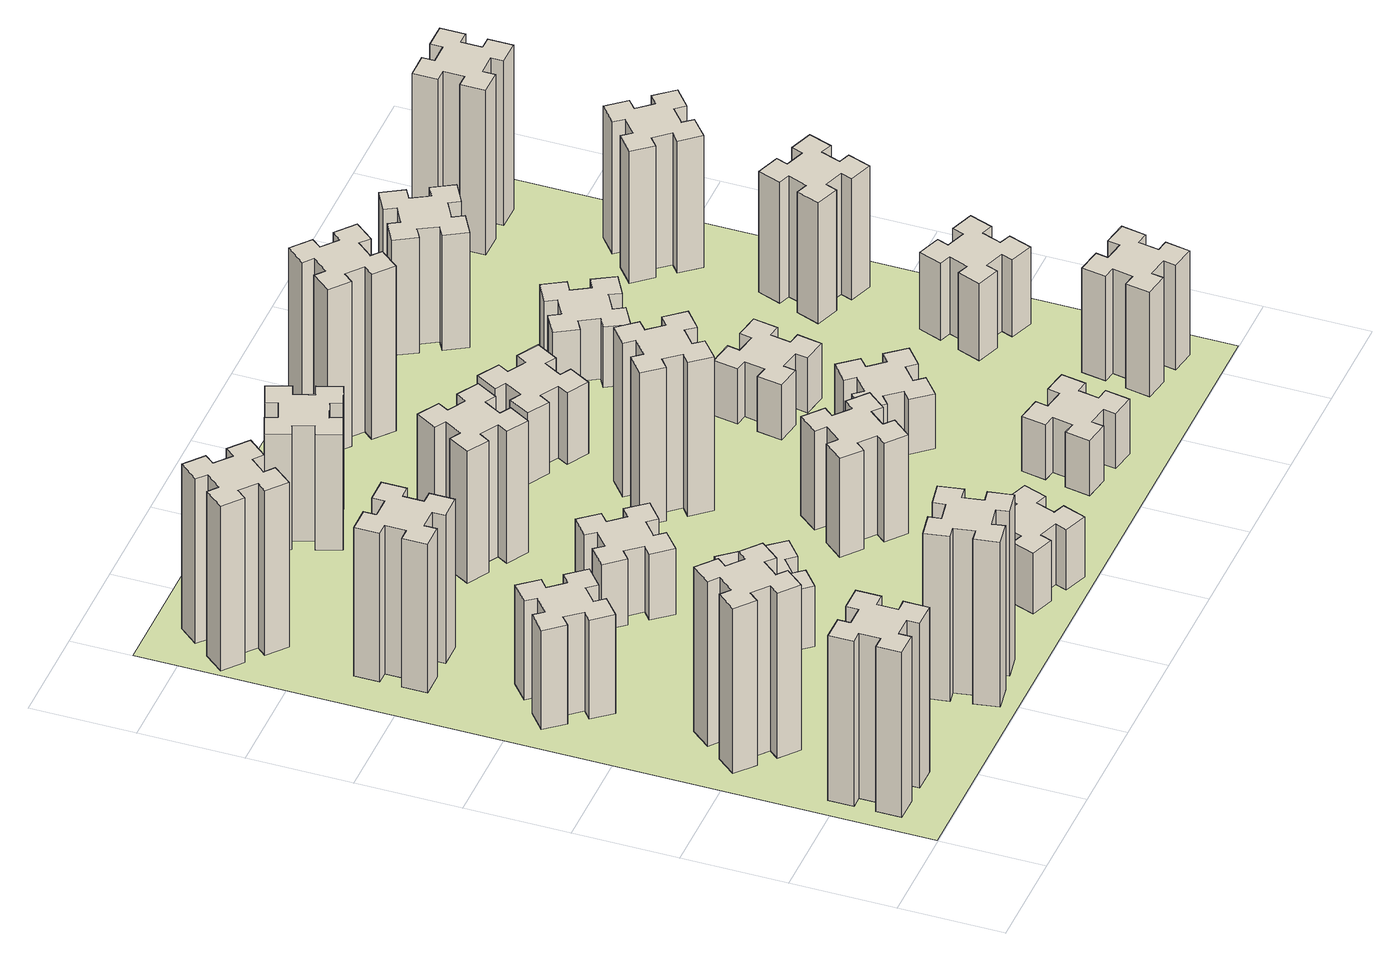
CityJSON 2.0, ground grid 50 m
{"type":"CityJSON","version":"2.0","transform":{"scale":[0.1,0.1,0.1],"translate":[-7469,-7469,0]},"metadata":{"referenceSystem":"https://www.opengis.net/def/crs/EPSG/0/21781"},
"CityObjects":{
"building1":{"type":"Building","attributes":{"class":"1000","function":"1000","usage":"1000","yearOfConstruction":2016,"roofType":"1000","measuredHeight":90,"storeysAboveGround":30,"storeysBelowGround":0},"geometry":[{"type":"Solid","lod":"1","boundaries":[[[[0,1,2,3,4,5,6,7,8,9,10,11,12,13,14,15,16,17,18,19]],[[17,16,20,21]],[[16,15,22,20]],[[15,14,23,22]],[[14,13,24,23]],[[13,12,25,24]],[[12,11,26,25]],[[11,10,27,26]],[[10,9,28,27]],[[9,8,29,28]],[[8,7,30,29]],[[7,6,31,30]],[[6,5,32,31]],[[5,4,33,32]],[[4,3,34,33]],[[3,2,35,34]],[[2,1,36,35]],[[1,0,37,36]],[[0,19,38,37]],[[19,18,39,38]],[[18,17,21,39]],[[24,25,26,27,28,29,30,31,32,33,34,35,36,37,38,39,21,20,22,23]]]]}]},
"building2":{"type":"Building","attributes":{"class":"1000","function":"1000","usage":"1000","yearOfConstruction":2016,"roofType":"1000","measuredHeight":90,"storeysAboveGround":30,"storeysBelowGround":0},"geometry":[{"type":"Solid","lod":"1","boundaries":[[[[40,41,42,43,44,45,46,47,48,49,50,51,52,53,54,55,56,57,58,59]],[[57,56,60,61]],[[56,55,62,60]],[[55,54,63,62]],[[54,53,64,63]],[[53,52,65,64]],[[52,51,66,65]],[[51,50,67,66]],[[50,49,68,67]],[[49,48,69,68]],[[48,47,70,69]],[[47,46,71,70]],[[46,45,72,71]],[[45,44,73,72]],[[44,43,74,73]],[[43,42,75,74]],[[42,41,76,75]],[[41,40,77,76]],[[40,59,78,77]],[[59,58,79,78]],[[58,57,61,79]],[[64,65,66,67,68,69,70,71,72,73,74,75,76,77,78,79,61,60,62,63]]]]}]},
"building3":{"type":"Building","attributes":{"class":"1000","function":"1000","usage":"1000","yearOfConstruction":2016,"roofType":"1000","measuredHeight":54,"storeysAboveGround":30,"storeysBelowGround":0},"geometry":[{"type":"Solid","lod":"1","boundaries":[[[[80,81,82,83,84,85,86,87,88,89,90,91,92,93,94,95,96,97,98,99]],[[97,96,100,101]],[[96,95,102,100]],[[95,94,103,102]],[[94,93,104,103]],[[93,92,105,104]],[[92,91,106,105]],[[91,90,107,106]],[[90,89,108,107]],[[89,88,109,108]],[[88,87,110,109]],[[87,86,111,110]],[[86,85,112,111]],[[85,84,113,112]],[[84,83,114,113]],[[83,82,115,114]],[[82,81,116,115]],[[81,80,117,116]],[[80,99,118,117]],[[99,98,119,118]],[[98,97,101,119]],[[104,105,106,107,108,109,110,111,112,113,114,115,116,117,118,119,101,100,102,103]]]]}]},
"building4":{"type":"Building","attributes":{"class":"1000","function":"1000","usage":"1000","yearOfConstruction":2016,"roofType":"1000","measuredHeight":81,"storeysAboveGround":30,"storeysBelowGround":0},"geometry":[{"type":"Solid","lod":"1","boundaries":[[[[120,121,122,123,124,125,126,127,128,129,130,131,132,133,134,135,136,137,138,139]],[[137,136,140,141]],[[136,135,142,140]],[[135,134,143,142]],[[134,133,144,143]],[[133,132,145,144]],[[132,131,146,145]],[[131,130,147,146]],[[130,129,148,147]],[[129,128,149,148]],[[128,127,150,149]],[[127,126,151,150]],[[126,125,152,151]],[[125,124,153,152]],[[124,123,154,153]],[[123,122,155,154]],[[122,121,156,155]],[[121,120,157,156]],[[120,139,158,157]],[[139,138,159,158]],[[138,137,141,159]],[[144,145,146,147,148,149,150,151,152,153,154,155,156,157,158,159,141,140,142,143]]]]}]},
"building5":{"type":"Building","attributes":{"class":"1000","function":"1000","usage":"1000","yearOfConstruction":2016,"roofType":"1000","measuredHeight":90,"storeysAboveGround":30,"storeysBelowGround":0},"geometry":[{"type":"Solid","lod":"1","boundaries":[[[[160,161,162,163,164,165,166,167,168,169,170,171,172,173,174,175,176,177,178,179]],[[177,176,180,181]],[[176,175,182,180]],[[175,174,183,182]],[[174,173,184,183]],[[173,172,185,184]],[[172,171,186,185]],[[171,170,187,186]],[[170,169,188,187]],[[169,168,189,188]],[[168,167,190,189]],[[167,166,191,190]],[[166,165,192,191]],[[165,164,193,192]],[[164,163,194,193]],[[163,162,195,194]],[[162,161,196,195]],[[161,160,197,196]],[[160,179,198,197]],[[179,178,199,198]],[[178,177,181,199]],[[184,185,186,187,188,189,190,191,192,193,194,195,196,197,198,199,181,180,182,183]]]]}]},
"building6":{"type":"Building","attributes":{"class":"1000","function":"1000","usage":"1000","yearOfConstruction":2016,"roofType":"1000","measuredHeight":90,"storeysAboveGround":30,"storeysBelowGround":0},"geometry":[{"type":"Solid","lod":"1","boundaries":[[[[200,201,202,203,204,205,206,207,208,209,210,211,212,213,214,215,216,217,218,219]],[[217,216,220,221]],[[216,215,222,220]],[[215,214,223,222]],[[214,213,224,223]],[[213,212,225,224]],[[212,211,226,225]],[[211,210,227,226]],[[210,209,228,227]],[[209,208,229,228]],[[208,207,230,229]],[[207,206,231,230]],[[206,205,232,231]],[[205,204,233,232]],[[204,203,234,233]],[[203,202,235,234]],[[202,201,236,235]],[[201,200,237,236]],[[200,219,238,237]],[[219,218,239,238]],[[218,217,221,239]],[[224,225,226,227,228,229,230,231,232,233,234,235,236,237,238,239,221,220,222,223]]]]}]},
"building7":{"type":"Building","attributes":{"class":"1000","function":"1000","usage":"1000","yearOfConstruction":2016,"roofType":"1000","measuredHeight":33,"storeysAboveGround":30,"storeysBelowGround":0},"geometry":[{"type":"Solid","lod":"1","boundaries":[[[[240,241,242,243,244,245,246,247,248,249,250,251,252,253,254,255,256,257,258,259]],[[257,256,260,261]],[[256,255,262,260]],[[255,254,263,262]],[[254,253,264,263]],[[253,252,265,264]],[[252,251,266,265]],[[251,250,267,266]],[[250,249,268,267]],[[249,248,269,268]],[[248,247,270,269]],[[247,246,271,270]],[[246,245,272,271]],[[245,244,273,272]],[[244,243,274,273]],[[243,242,275,274]],[[242,241,276,275]],[[241,240,277,276]],[[240,259,278,277]],[[259,258,279,278]],[[258,257,261,279]],[[264,265,266,267,268,269,270,271,272,273,274,275,276,277,278,279,261,260,262,263]]]]}]},
"building8":{"type":"Building","attributes":{"class":"1000","function":"1000","usage":"1000","yearOfConstruction":2016,"roofType":"1000","measuredHeight":36,"storeysAboveGround":30,"storeysBelowGround":0},"geometry":[{"type":"Solid","lod":"1","boundaries":[[[[280,281,282,283,284,285,286,287,288,289,290,291,292,293,294,295,296,297,298,299]],[[297,296,300,301]],[[296,295,302,300]],[[295,294,303,302]],[[294,293,304,303]],[[293,292,305,304]],[[292,291,306,305]],[[291,290,307,306]],[[290,289,308,307]],[[289,288,309,308]],[[288,287,310,309]],[[287,286,311,310]],[[286,285,312,311]],[[285,284,313,312]],[[284,283,314,313]],[[283,282,315,314]],[[282,281,316,315]],[[281,280,317,316]],[[280,299,318,317]],[[299,298,319,318]],[[298,297,301,319]],[[304,305,306,307,308,309,310,311,312,313,314,315,316,317,318,319,301,300,302,303]]]]}]},
"building9":{"type":"Building","attributes":{"class":"1000","function":"1000","usage":"1000","yearOfConstruction":2016,"roofType":"1000","measuredHeight":33,"storeysAboveGround":30,"storeysBelowGround":0},"geometry":[{"type":"Solid","lod":"1","boundaries":[[[[320,321,322,323,324,325,326,327,328,329,330,331,332,333,334,335,336,337,338,339]],[[337,336,340,341]],[[336,335,342,340]],[[335,334,343,342]],[[334,333,344,343]],[[333,332,345,344]],[[332,331,346,345]],[[331,330,347,346]],[[330,329,348,347]],[[329,328,349,348]],[[328,327,350,349]],[[327,326,351,350]],[[326,325,352,351]],[[325,324,353,352]],[[324,323,354,353]],[[323,322,355,354]],[[322,321,356,355]],[[321,320,357,356]],[[320,339,358,357]],[[339,338,359,358]],[[338,337,341,359]],[[344,345,346,347,348,349,350,351,352,353,354,355,356,357,358,359,341,340,342,343]]]]}]},
"building10":{"type":"Building","attributes":{"class":"1000","function":"1000","usage":"1000","yearOfConstruction":2016,"roofType":"1000","measuredHeight":72,"storeysAboveGround":30,"storeysBelowGround":0},"geometry":[{"type":"Solid","lod":"1","boundaries":[[[[360,361,362,363,364,365,366,367,368,369,370,371,372,373,374,375,376,377,378,379]],[[377,376,380,381]],[[376,375,382,380]],[[375,374,383,382]],[[374,373,384,383]],[[373,372,385,384]],[[372,371,386,385]],[[371,370,387,386]],[[370,369,388,387]],[[369,368,389,388]],[[368,367,390,389]],[[367,366,391,390]],[[366,365,392,391]],[[365,364,393,392]],[[364,363,394,393]],[[363,362,395,394]],[[362,361,396,395]],[[361,360,397,396]],[[360,379,398,397]],[[379,378,399,398]],[[378,377,381,399]],[[384,385,386,387,388,389,390,391,392,393,394,395,396,397,398,399,381,380,382,383]]]]}]},
"building11":{"type":"Building","attributes":{"class":"1000","function":"1000","usage":"1000","yearOfConstruction":2016,"roofType":"1000","measuredHeight":63,"storeysAboveGround":30,"storeysBelowGround":0},"geometry":[{"type":"Solid","lod":"1","boundaries":[[[[400,401,402,403,404,405,406,407,408,409,410,411,412,413,414,415,416,417,418,419]],[[417,416,420,421]],[[416,415,422,420]],[[415,414,423,422]],[[414,413,424,423]],[[413,412,425,424]],[[412,411,426,425]],[[411,410,427,426]],[[410,409,428,427]],[[409,408,429,428]],[[408,407,430,429]],[[407,406,431,430]],[[406,405,432,431]],[[405,404,433,432]],[[404,403,434,433]],[[403,402,435,434]],[[402,401,436,435]],[[401,400,437,436]],[[400,419,438,437]],[[419,418,439,438]],[[418,417,421,439]],[[424,425,426,427,428,429,430,431,432,433,434,435,436,437,438,439,421,420,422,423]]]]}]},
"building12":{"type":"Building","attributes":{"class":"1000","function":"1000","usage":"1000","yearOfConstruction":2016,"roofType":"1000","measuredHeight":54,"storeysAboveGround":30,"storeysBelowGround":0},"geometry":[{"type":"Solid","lod":"1","boundaries":[[[[440,441,442,443,444,445,446,447,448,449,450,451,452,453,454,455,456,457,458,459]],[[457,456,460,461]],[[456,455,462,460]],[[455,454,463,462]],[[454,453,464,463]],[[453,452,465,464]],[[452,451,466,465]],[[451,450,467,466]],[[450,449,468,467]],[[449,448,469,468]],[[448,447,470,469]],[[447,446,471,470]],[[446,445,472,471]],[[445,444,473,472]],[[444,443,474,473]],[[443,442,475,474]],[[442,441,476,475]],[[441,440,477,476]],[[440,459,478,477]],[[459,458,479,478]],[[458,457,461,479]],[[464,465,466,467,468,469,470,471,472,473,474,475,476,477,478,479,461,460,462,463]]]]}]},
"building13":{"type":"Building","attributes":{"class":"1000","function":"1000","usage":"1000","yearOfConstruction":2016,"roofType":"1000","measuredHeight":84,"storeysAboveGround":30,"storeysBelowGround":0},"geometry":[{"type":"Solid","lod":"1","boundaries":[[[[480,481,482,483,484,485,486,487,488,489,490,491,492,493,494,495,496,497,498,499]],[[497,496,500,501]],[[496,495,502,500]],[[495,494,503,502]],[[494,493,504,503]],[[493,492,505,504]],[[492,491,506,505]],[[491,490,507,506]],[[490,489,508,507]],[[489,488,509,508]],[[488,487,510,509]],[[487,486,511,510]],[[486,485,512,511]],[[485,484,513,512]],[[484,483,514,513]],[[483,482,515,514]],[[482,481,516,515]],[[481,480,517,516]],[[480,499,518,517]],[[499,498,519,518]],[[498,497,501,519]],[[504,505,506,507,508,509,510,511,512,513,514,515,516,517,518,519,501,500,502,503]]]]}]},
"building14":{"type":"Building","attributes":{"class":"1000","function":"1000","usage":"1000","yearOfConstruction":2016,"roofType":"1000","measuredHeight":39,"storeysAboveGround":30,"storeysBelowGround":0},"geometry":[{"type":"Solid","lod":"1","boundaries":[[[[520,521,522,523,524,525,526,527,528,529,530,531,532,533,534,535,536,537,538,539]],[[537,536,540,541]],[[536,535,542,540]],[[535,534,543,542]],[[534,533,544,543]],[[533,532,545,544]],[[532,531,546,545]],[[531,530,547,546]],[[530,529,548,547]],[[529,528,549,548]],[[528,527,550,549]],[[527,526,551,550]],[[526,525,552,551]],[[525,524,553,552]],[[524,523,554,553]],[[523,522,555,554]],[[522,521,556,555]],[[521,520,557,556]],[[520,539,558,557]],[[539,538,559,558]],[[538,537,541,559]],[[544,545,546,547,548,549,550,551,552,553,554,555,556,557,558,559,541,540,542,543]]]]}]},
"building15":{"type":"Building","attributes":{"class":"1000","function":"1000","usage":"1000","yearOfConstruction":2016,"roofType":"1000","measuredHeight":30,"storeysAboveGround":30,"storeysBelowGround":0},"geometry":[{"type":"Solid","lod":"1","boundaries":[[[[560,561,562,563,564,565,566,567,568,569,570,571,572,573,574,575,576,577,578,579]],[[577,576,580,581]],[[576,575,582,580]],[[575,574,583,582]],[[574,573,584,583]],[[573,572,585,584]],[[572,571,586,585]],[[571,570,587,586]],[[570,569,588,587]],[[569,568,589,588]],[[568,567,590,589]],[[567,566,591,590]],[[566,565,592,591]],[[565,564,593,592]],[[564,563,594,593]],[[563,562,595,594]],[[562,561,596,595]],[[561,560,597,596]],[[560,579,598,597]],[[579,578,599,598]],[[578,577,581,599]],[[584,585,586,587,588,589,590,591,592,593,594,595,596,597,598,599,581,580,582,583]]]]}]},
"building16":{"type":"Building","attributes":{"class":"1000","function":"1000","usage":"1000","yearOfConstruction":2016,"roofType":"1000","measuredHeight":90,"storeysAboveGround":30,"storeysBelowGround":0},"geometry":[{"type":"Solid","lod":"1","boundaries":[[[[600,601,602,603,604,605,606,607,608,609,610,611,612,613,614,615,616,617,618,619]],[[617,616,620,621]],[[616,615,622,620]],[[615,614,623,622]],[[614,613,624,623]],[[613,612,625,624]],[[612,611,626,625]],[[611,610,627,626]],[[610,609,628,627]],[[609,608,629,628]],[[608,607,630,629]],[[607,606,631,630]],[[606,605,632,631]],[[605,604,633,632]],[[604,603,634,633]],[[603,602,635,634]],[[602,601,636,635]],[[601,600,637,636]],[[600,619,638,637]],[[619,618,639,638]],[[618,617,621,639]],[[624,625,626,627,628,629,630,631,632,633,634,635,636,637,638,639,621,620,622,623]]]]}]},
"building17":{"type":"Building","attributes":{"class":"1000","function":"1000","usage":"1000","yearOfConstruction":2016,"roofType":"1000","measuredHeight":30,"storeysAboveGround":30,"storeysBelowGround":0},"geometry":[{"type":"Solid","lod":"1","boundaries":[[[[640,641,642,643,644,645,646,647,648,649,650,651,652,653,654,655,656,657,658,659]],[[657,656,660,661]],[[656,655,662,660]],[[655,654,663,662]],[[654,653,664,663]],[[653,652,665,664]],[[652,651,666,665]],[[651,650,667,666]],[[650,649,668,667]],[[649,648,669,668]],[[648,647,670,669]],[[647,646,671,670]],[[646,645,672,671]],[[645,644,673,672]],[[644,643,674,673]],[[643,642,675,674]],[[642,641,676,675]],[[641,640,677,676]],[[640,659,678,677]],[[659,658,679,678]],[[658,657,661,679]],[[664,665,666,667,668,669,670,671,672,673,674,675,676,677,678,679,661,660,662,663]]]]}]},
"building18":{"type":"Building","attributes":{"class":"1000","function":"1000","usage":"1000","yearOfConstruction":2016,"roofType":"1000","measuredHeight":30,"storeysAboveGround":30,"storeysBelowGround":0},"geometry":[{"type":"Solid","lod":"1","boundaries":[[[[680,681,682,683,684,685,686,687,688,689,690,691,692,693,694,695,696,697,698,699]],[[697,696,700,701]],[[696,695,702,700]],[[695,694,703,702]],[[694,693,704,703]],[[693,692,705,704]],[[692,691,706,705]],[[691,690,707,706]],[[690,689,708,707]],[[689,688,709,708]],[[688,687,710,709]],[[687,686,711,710]],[[686,685,712,711]],[[685,684,713,712]],[[684,683,714,713]],[[683,682,715,714]],[[682,681,716,715]],[[681,680,717,716]],[[680,699,718,717]],[[699,698,719,718]],[[698,697,701,719]],[[704,705,706,707,708,709,710,711,712,713,714,715,716,717,718,719,701,700,702,703]]]]}]},
"building19":{"type":"Building","attributes":{"class":"1000","function":"1000","usage":"1000","yearOfConstruction":2016,"roofType":"1000","measuredHeight":33,"storeysAboveGround":30,"storeysBelowGround":0},"geometry":[{"type":"Solid","lod":"1","boundaries":[[[[720,721,722,723,724,725,726,727,728,729,730,731,732,733,734,735,736,737,738,739]],[[737,736,740,741]],[[736,735,742,740]],[[735,734,743,742]],[[734,733,744,743]],[[733,732,745,744]],[[732,731,746,745]],[[731,730,747,746]],[[730,729,748,747]],[[729,728,749,748]],[[728,727,750,749]],[[727,726,751,750]],[[726,725,752,751]],[[725,724,753,752]],[[724,723,754,753]],[[723,722,755,754]],[[722,721,756,755]],[[721,720,757,756]],[[720,739,758,757]],[[739,738,759,758]],[[738,737,741,759]],[[744,745,746,747,748,749,750,751,752,753,754,755,756,757,758,759,741,740,742,743]]]]}]},
"building20":{"type":"Building","attributes":{"class":"1000","function":"1000","usage":"1000","yearOfConstruction":2016,"roofType":"1000","measuredHeight":57,"storeysAboveGround":30,"storeysBelowGround":0},"geometry":[{"type":"Solid","lod":"1","boundaries":[[[[760,761,762,763,764,765,766,767,768,769,770,771,772,773,774,775,776,777,778,779]],[[777,776,780,781]],[[776,775,782,780]],[[775,774,783,782]],[[774,773,784,783]],[[773,772,785,784]],[[772,771,786,785]],[[771,770,787,786]],[[770,769,788,787]],[[769,768,789,788]],[[768,767,790,789]],[[767,766,791,790]],[[766,765,792,791]],[[765,764,793,792]],[[764,763,794,793]],[[763,762,795,794]],[[762,761,796,795]],[[761,760,797,796]],[[760,779,798,797]],[[779,778,799,798]],[[778,777,781,799]],[[784,785,786,787,788,789,790,791,792,793,794,795,796,797,798,799,781,780,782,783]]]]}]},
"building21":{"type":"Building","attributes":{"class":"1000","function":"1000","usage":"1000","yearOfConstruction":2016,"roofType":"1000","measuredHeight":63,"storeysAboveGround":30,"storeysBelowGround":0},"geometry":[{"type":"Solid","lod":"1","boundaries":[[[[800,801,802,803,804,805,806,807,808,809,810,811,812,813,814,815,816,817,818,819]],[[817,816,820,821]],[[816,815,822,820]],[[815,814,823,822]],[[814,813,824,823]],[[813,812,825,824]],[[812,811,826,825]],[[811,810,827,826]],[[810,809,828,827]],[[809,808,829,828]],[[808,807,830,829]],[[807,806,831,830]],[[806,805,832,831]],[[805,804,833,832]],[[804,803,834,833]],[[803,802,835,834]],[[802,801,836,835]],[[801,800,837,836]],[[800,819,838,837]],[[819,818,839,838]],[[818,817,821,839]],[[824,825,826,827,828,829,830,831,832,833,834,835,836,837,838,839,821,820,822,823]]]]}]},
"building22":{"type":"Building","attributes":{"class":"1000","function":"1000","usage":"1000","yearOfConstruction":2016,"roofType":"1000","measuredHeight":42,"storeysAboveGround":30,"storeysBelowGround":0},"geometry":[{"type":"Solid","lod":"1","boundaries":[[[[840,841,842,843,844,845,846,847,848,849,850,851,852,853,854,855,856,857,858,859]],[[857,856,860,861]],[[856,855,862,860]],[[855,854,863,862]],[[854,853,864,863]],[[853,852,865,864]],[[852,851,866,865]],[[851,850,867,866]],[[850,849,868,867]],[[849,848,869,868]],[[848,847,870,869]],[[847,846,871,870]],[[846,845,872,871]],[[845,844,873,872]],[[844,843,874,873]],[[843,842,875,874]],[[842,841,876,875]],[[841,840,877,876]],[[840,859,878,877]],[[859,858,879,878]],[[858,857,861,879]],[[864,865,866,867,868,869,870,871,872,873,874,875,876,877,878,879,861,860,862,863]]]]}]},
"building23":{"type":"Building","attributes":{"class":"1000","function":"1000","usage":"1000","yearOfConstruction":2016,"roofType":"1000","measuredHeight":66,"storeysAboveGround":30,"storeysBelowGround":0},"geometry":[{"type":"Solid","lod":"1","boundaries":[[[[880,881,882,883,884,885,886,887,888,889,890,891,892,893,894,895,896,897,898,899]],[[897,896,900,901]],[[896,895,902,900]],[[895,894,903,902]],[[894,893,904,903]],[[893,892,905,904]],[[892,891,906,905]],[[891,890,907,906]],[[890,889,908,907]],[[889,888,909,908]],[[888,887,910,909]],[[887,886,911,910]],[[886,885,912,911]],[[885,884,913,912]],[[884,883,914,913]],[[883,882,915,914]],[[882,881,916,915]],[[881,880,917,916]],[[880,899,918,917]],[[899,898,919,918]],[[898,897,901,919]],[[904,905,906,907,908,909,910,911,912,913,914,915,916,917,918,919,901,900,902,903]]]]}]},
"building24":{"type":"Building","attributes":{"class":"1000","function":"1000","usage":"1000","yearOfConstruction":2016,"roofType":"1000","measuredHeight":72,"storeysAboveGround":30,"storeysBelowGround":0},"geometry":[{"type":"Solid","lod":"1","boundaries":[[[[920,921,922,923,924,925,926,927,928,929,930,931,932,933,934,935,936,937,938,939]],[[937,936,940,941]],[[936,935,942,940]],[[935,934,943,942]],[[934,933,944,943]],[[933,932,945,944]],[[932,931,946,945]],[[931,930,947,946]],[[930,929,948,947]],[[929,928,949,948]],[[928,927,950,949]],[[927,926,951,950]],[[926,925,952,951]],[[925,924,953,952]],[[924,923,954,953]],[[923,922,955,954]],[[922,921,956,955]],[[921,920,957,956]],[[920,939,958,957]],[[939,938,959,958]],[[938,937,941,959]],[[944,945,946,947,948,949,950,951,952,953,954,955,956,957,958,959,941,940,942,943]]]]}]},
"building25":{"type":"Building","attributes":{"class":"1000","function":"1000","usage":"1000","yearOfConstruction":2016,"roofType":"1000","measuredHeight":90,"storeysAboveGround":30,"storeysBelowGround":0},"geometry":[{"type":"Solid","lod":"1","boundaries":[[[[960,961,962,963,964,965,966,967,968,969,970,971,972,973,974,975,976,977,978,979]],[[977,976,980,981]],[[976,975,982,980]],[[975,974,983,982]],[[974,973,984,983]],[[973,972,985,984]],[[972,971,986,985]],[[971,970,987,986]],[[970,969,988,987]],[[969,968,989,988]],[[968,967,990,989]],[[967,966,991,990]],[[966,965,992,991]],[[965,964,993,992]],[[964,963,994,993]],[[963,962,995,994]],[[962,961,996,995]],[[961,960,997,996]],[[960,979,998,997]],[[979,978,999,998]],[[978,977,981,999]],[[984,985,986,987,988,989,990,991,992,993,994,995,996,997,998,999,981,980,982,983]]]]}]},
"landuse1":{"type":"LandUse","attributes":{"name":"plot1","function":"1010"},"geometry":[{"type":"MultiSurface","lod":"1","boundaries":[[[1000,1001,1002,1003]]]}]}
},
"vertices":[
[165,425,0],[165,325,0],[105,325,0],[105,205,0],[225,205,0],[225,265,0],[325,265,0],[325,205,0],[445,205,0],[445,325,0],[385,325,0],[385,425,0],[445,425,0],[445,545,0],[325,545,0],[325,485,0],[225,485,0],[225,545,0],[105,545,0],[105,425,0],[225,485,900],[225,545,900],[325,485,900],[325,545,900],[445,545,900],[445,425,900],[385,425,900],[385,325,900],[445,325,900],[445,205,900],[325,205,900],[325,265,900],[225,265,900],[225,205,900],[105,205,900],[105,325,900],[165,325,900],[165,425,900],[105,425,900],[105,545,900],
[484,1067,0],[408,1132,0],[446,1178,0],[354,1255,0],[277,1163,0],[323,1124,0],[259,1048,0],[213,1086,0],[136,994,0],[228,917,0],[266,963,0],[343,899,0],[304,853,0],[396,776,0],[473,868,0],[427,906,0],[492,983,0],[538,944,0],[615,1036,0],[523,1113,0],[492,983,900],[538,944,900],[427,906,900],[473,868,900],[396,776,900],[304,853,900],[343,899,900],[266,963,900],[228,917,900],[136,994,900],[213,1086,900],[259,1048,900],[323,1124,900],[277,1163,900],[354,1255,900],[446,1178,900],[408,1132,900],[484,1067,900],[523,1113,900],[615,1036,900],
[492,1888,0],[427,1964,0],[473,2003,0],[396,2095,0],[304,2018,0],[343,1972,0],[266,1907,0],[228,1953,0],[136,1876,0],[213,1784,0],[259,1823,0],[323,1746,0],[277,1708,0],[354,1616,0],[446,1693,0],[408,1739,0],[484,1803,0],[523,1757,0],[615,1834,0],[538,1926,0],[484,1803,540],[523,1757,540],[408,1739,540],[446,1693,540],[354,1616,540],[277,1708,540],[323,1746,540],[259,1823,540],[213,1784,540],[136,1876,540],[228,1953,540],[266,1907,540],[343,1972,540],[304,2018,540],[396,2095,540],[473,2003,540],[427,1964,540],[492,1888,540],[538,1926,540],[615,1834,540],
[485,2545,0],[485,2645,0],[545,2645,0],[545,2765,0],[425,2765,0],[425,2705,0],[325,2705,0],[325,2765,0],[205,2765,0],[205,2645,0],[265,2645,0],[265,2545,0],[205,2545,0],[205,2425,0],[325,2425,0],[325,2485,0],[425,2485,0],[425,2425,0],[545,2425,0],[545,2545,0],[425,2485,810],[425,2425,810],[325,2485,810],[325,2425,810],[205,2425,810],[205,2545,810],[265,2545,810],[265,2645,810],[205,2645,810],[205,2765,810],[325,2765,810],[325,2705,810],[425,2705,810],[425,2765,810],[545,2765,810],[545,2645,810],[485,2645,810],[485,2545,810],[545,2545,810],[545,2425,810],
[1085,158,0],[1184,176,0],[1194,117,0],[1312,137,0],[1291,256,0],[1232,245,0],[1215,344,0],[1274,354,0],[1253,472,0],[1135,451,0],[1145,392,0],[1047,375,0],[1037,434,0],[918,413,0],[939,295,0],[998,305,0],[1016,207,0],[957,197,0],[977,78,0],[1096,99,0],[1016,207,900],[957,197,900],[998,305,900],[939,295,900],[918,413,900],[1037,434,900],[1047,375,900],[1145,392,900],[1135,451,900],[1253,472,900],[1274,354,900],[1215,344,900],[1232,245,900],[1291,256,900],[1312,137,900],[1194,117,900],[1184,176,900],[1085,158,900],[1096,99,900],[977,78,900],
[384,3387,0],[308,3452,0],[346,3498,0],[254,3575,0],[177,3483,0],[223,3444,0],[159,3368,0],[113,3406,0],[36,3314,0],[128,3237,0],[166,3283,0],[243,3219,0],[204,3173,0],[296,3096,0],[373,3188,0],[327,3226,0],[392,3303,0],[438,3264,0],[515,3356,0],[423,3433,0],[392,3303,900],[438,3264,900],[327,3226,900],[373,3188,900],[296,3096,900],[204,3173,900],[243,3219,900],[166,3283,900],[128,3237,900],[36,3314,900],[113,3406,900],[159,3368,900],[223,3444,900],[177,3483,900],[254,3575,900],[346,3498,900],[308,3452,900],[384,3387,900],[423,3433,900],[515,3356,900],
[1083,1332,0],[1006,1267,0],[968,1313,0],[876,1236,0],[953,1144,0],[999,1183,0],[1063,1106,0],[1017,1068,0],[1094,976,0],[1186,1053,0],[1148,1099,0],[1224,1163,0],[1263,1117,0],[1355,1194,0],[1278,1286,0],[1232,1248,0],[1167,1324,0],[1213,1363,0],[1136,1455,0],[1044,1378,0],[1167,1324,330],[1213,1363,330],[1232,1248,330],[1278,1286,330],[1355,1194,330],[1263,1117,330],[1224,1163,330],[1148,1099,330],[1186,1053,330],[1094,976,330],[1017,1068,330],[1063,1106,330],[999,1183,330],[953,1144,330],[876,1236,330],[968,1313,330],[1006,1267,330],[1083,1332,330],[1044,1378,330],[1136,1455,330],
[1083,1972,0],[1006,1907,0],[968,1953,0],[876,1876,0],[953,1784,0],[999,1823,0],[1063,1746,0],[1017,1708,0],[1094,1616,0],[1186,1693,0],[1148,1739,0],[1224,1803,0],[1263,1757,0],[1355,1834,0],[1278,1926,0],[1232,1888,0],[1167,1964,0],[1213,2003,0],[1136,2095,0],[1044,2018,0],[1167,1964,360],[1213,2003,360],[1232,1888,360],[1278,1926,360],[1355,1834,360],[1263,1757,360],[1224,1803,360],[1148,1739,360],[1186,1693,360],[1094,1616,360],[1017,1708,360],[1063,1746,360],[999,1823,360],[953,1784,360],[876,1876,360],[968,1953,360],[1006,1907,360],[1083,1972,360],[1044,2018,360],[1136,2095,360],
[1769,360,0],[1735,266,0],[1679,287,0],[1637,174,0],[1750,133,0],[1771,189,0],[1865,155,0],[1844,99,0],[1957,57,0],[1998,170,0],[1942,191,0],[1976,285,0],[2032,264,0],[2073,377,0],[1960,418,0],[1940,362,0],[1846,396,0],[1867,452,0],[1754,493,0],[1713,380,0],[1846,396,330],[1867,452,330],[1940,362,330],[1960,418,330],[2073,377,330],[2032,264,330],[1976,285,330],[1942,191,330],[1998,170,330],[1957,57,330],[1844,99,330],[1865,155,330],[1771,189,330],[1750,133,330],[1637,174,330],[1679,287,330],[1735,266,330],[1769,360,330],[1713,380,330],[1754,493,330],
[1314,2666,0],[1227,2716,0],[1257,2768,0],[1153,2828,0],[1093,2724,0],[1145,2694,0],[1095,2607,0],[1043,2637,0],[983,2533,0],[1087,2473,0],[1117,2525,0],[1204,2475,0],[1174,2423,0],[1278,2363,0],[1338,2467,0],[1286,2497,0],[1336,2584,0],[1388,2554,0],[1448,2658,0],[1344,2718,0],[1336,2584,720],[1388,2554,720],[1286,2497,720],[1338,2467,720],[1278,2363,720],[1174,2423,720],[1204,2475,720],[1117,2525,720],[1087,2473,720],[983,2533,720],[1043,2637,720],[1095,2607,720],[1145,2694,720],[1093,2724,720],[1153,2828,720],[1257,2768,720],[1227,2716,720],[1314,2666,720],[1344,2718,720],[1448,2658,720],
[1125,3456,0],[1031,3422,0],[1010,3478,0],[897,3437,0],[939,3324,0],[995,3345,0],[1029,3251,0],[973,3230,0],[1014,3117,0],[1127,3159,0],[1106,3215,0],[1200,3249,0],[1220,3193,0],[1333,3234,0],[1292,3347,0],[1236,3326,0],[1202,3420,0],[1258,3440,0],[1217,3553,0],[1104,3512,0],[1202,3420,630],[1258,3440,630],[1236,3326,630],[1292,3347,630],[1333,3234,630],[1220,3193,630],[1200,3249,630],[1106,3215,630],[1127,3159,630],[1014,3117,630],[973,3230,630],[1029,3251,630],[995,3345,630],[939,3324,630],[897,3437,630],[1010,3478,630],[1031,3422,630],[1125,3456,630],[1104,3512,630],[1217,3553,630],
[1846,1063,0],[1923,999,0],[1884,953,0],[1976,876,0],[2053,968,0],[2007,1006,0],[2072,1083,0],[2118,1044,0],[2195,1136,0],[2103,1213,0],[2064,1167,0],[1988,1232,0],[2026,1278,0],[1934,1355,0],[1857,1263,0],[1903,1224,0],[1839,1148,0],[1793,1186,0],[1716,1094,0],[1808,1017,0],[1839,1148,540],[1793,1186,540],[1903,1224,540],[1857,1263,540],[1934,1355,540],[2026,1278,540],[1988,1232,540],[2064,1167,540],[2103,1213,540],[2195,1136,540],[2118,1044,540],[2072,1083,540],[2007,1006,540],[2053,968,540],[1976,876,540],[1884,953,540],[1923,999,540],[1846,1063,540],[1808,1017,540],[1716,1094,540],
[1972,1988,0],[1907,2064,0],[1953,2103,0],[1876,2195,0],[1784,2118,0],[1823,2072,0],[1746,2007,0],[1708,2053,0],[1616,1976,0],[1693,1884,0],[1739,1923,0],[1803,1846,0],[1757,1808,0],[1834,1716,0],[1926,1793,0],[1888,1839,0],[1964,1903,0],[2003,1857,0],[2095,1934,0],[2018,2026,0],[1964,1903,840],[2003,1857,840],[1888,1839,840],[1926,1793,840],[1834,1716,840],[1757,1808,840],[1803,1846,840],[1739,1923,840],[1693,1884,840],[1616,1976,840],[1708,2053,840],[1746,2007,840],[1823,2072,840],[1784,2118,840],[1876,2195,840],[1953,2103,840],[1907,2064,840],[1972,1988,840],[2018,2026,840],[2095,1934,840],
[2026,2497,0],[2076,2584,0],[2128,2554,0],[2188,2658,0],[2084,2718,0],[2054,2666,0],[1967,2716,0],[1997,2768,0],[1893,2828,0],[1833,2724,0],[1885,2694,0],[1835,2607,0],[1783,2637,0],[1723,2533,0],[1827,2473,0],[1857,2525,0],[1944,2475,0],[1914,2423,0],[2018,2363,0],[2078,2467,0],[1944,2475,390],[1914,2423,390],[1857,2525,390],[1827,2473,390],[1723,2533,390],[1783,2637,390],[1835,2607,390],[1885,2694,390],[1833,2724,390],[1893,2828,390],[1997,2768,390],[1967,2716,390],[2054,2666,390],[2084,2718,390],[2188,2658,390],[2128,2554,390],[2076,2584,390],[2026,2497,390],[2078,2467,390],[2018,2363,390],
[2596,444,0],[2578,345,0],[2519,356,0],[2498,237,0],[2617,217,0],[2627,276,0],[2725,258,0],[2715,199,0],[2833,178,0],[2854,297,0],[2795,307,0],[2812,405,0],[2871,395,0],[2892,513,0],[2774,534,0],[2764,475,0],[2665,492,0],[2676,551,0],[2557,572,0],[2537,454,0],[2665,492,300],[2676,551,300],[2764,475,300],[2774,534,300],[2892,513,300],[2871,395,300],[2812,405,300],[2795,307,300],[2854,297,300],[2833,178,300],[2715,199,300],[2725,258,300],[2627,276,300],[2617,217,300],[2498,237,300],[2519,356,300],[2578,345,300],[2596,444,300],[2537,454,300],[2557,572,300],
[1746,3383,0],[1823,3319,0],[1784,3273,0],[1876,3196,0],[1953,3288,0],[1907,3326,0],[1972,3403,0],[2018,3364,0],[2095,3456,0],[2003,3533,0],[1964,3487,0],[1888,3552,0],[1926,3598,0],[1834,3675,0],[1757,3583,0],[1803,3544,0],[1739,3468,0],[1693,3506,0],[1616,3414,0],[1708,3337,0],[1739,3468,900],[1693,3506,900],[1803,3544,900],[1757,3583,900],[1834,3675,900],[1926,3598,900],[1888,3552,900],[1964,3487,900],[2003,3533,900],[2095,3456,900],[2018,3364,900],[1972,3403,900],[1907,3326,900],[1953,3288,900],[1876,3196,900],[1784,3273,900],[1823,3319,900],[1746,3383,900],[1708,3337,900],[1616,3414,900],
[2628,1099,0],[2704,1163,0],[2743,1117,0],[2835,1194,0],[2758,1286,0],[2712,1248,0],[2647,1324,0],[2693,1363,0],[2616,1455,0],[2524,1378,0],[2563,1332,0],[2486,1267,0],[2448,1313,0],[2356,1236,0],[2433,1144,0],[2479,1183,0],[2543,1106,0],[2497,1068,0],[2574,976,0],[2666,1053,0],[2543,1106,300],[2497,1068,300],[2479,1183,300],[2433,1144,300],[2356,1236,300],[2448,1313,300],[2486,1267,300],[2563,1332,300],[2524,1378,300],[2616,1455,300],[2693,1363,300],[2647,1324,300],[2712,1248,300],[2758,1286,300],[2835,1194,300],[2743,1117,300],[2704,1163,300],[2628,1099,300],[2666,1053,300],[2574,976,300],
[2496,1824,0],[2478,1725,0],[2419,1736,0],[2398,1617,0],[2517,1597,0],[2527,1656,0],[2625,1638,0],[2615,1579,0],[2733,1558,0],[2754,1677,0],[2695,1687,0],[2712,1785,0],[2771,1775,0],[2792,1893,0],[2674,1914,0],[2664,1855,0],[2565,1872,0],[2576,1931,0],[2457,1952,0],[2437,1834,0],[2565,1872,300],[2576,1931,300],[2664,1855,300],[2674,1914,300],[2792,1893,300],[2771,1775,300],[2712,1785,300],[2695,1687,300],[2754,1677,300],[2733,1558,300],[2615,1579,300],[2625,1638,300],[2527,1656,300],[2517,1597,300],[2398,1617,300],[2419,1736,300],[2478,1725,300],[2496,1824,300],[2437,1834,300],[2457,1952,300],
[2475,2584,0],[2525,2497,0],[2473,2467,0],[2533,2363,0],[2637,2423,0],[2607,2475,0],[2694,2525,0],[2724,2473,0],[2828,2533,0],[2768,2637,0],[2716,2607,0],[2666,2694,0],[2718,2724,0],[2658,2828,0],[2554,2768,0],[2584,2716,0],[2497,2666,0],[2467,2718,0],[2363,2658,0],[2423,2554,0],[2497,2666,330],[2467,2718,330],[2584,2716,330],[2554,2768,330],[2658,2828,330],[2718,2724,330],[2666,2694,330],[2716,2607,330],[2768,2637,330],[2828,2533,330],[2724,2473,330],[2694,2525,330],[2607,2475,330],[2637,2423,330],[2533,2363,330],[2473,2467,330],[2525,2497,330],[2475,2584,330],[2423,2554,330],[2363,2658,330],
[3504,475,0],[3405,492,0],[3416,551,0],[3297,572,0],[3277,454,0],[3336,444,0],[3318,345,0],[3259,356,0],[3238,237,0],[3357,217,0],[3367,276,0],[3465,258,0],[3455,199,0],[3573,178,0],[3594,297,0],[3535,307,0],[3552,405,0],[3611,395,0],[3632,513,0],[3514,534,0],[3552,405,570],[3611,395,570],[3535,307,570],[3594,297,570],[3573,178,570],[3455,199,570],[3465,258,570],[3367,276,570],[3357,217,570],[3238,237,570],[3259,356,570],[3318,345,570],[3336,444,570],[3277,454,570],[3297,572,570],[3416,551,570],[3405,492,570],[3504,475,570],[3514,534,570],[3632,513,570],
[2716,3347,0],[2666,3434,0],[2718,3464,0],[2658,3568,0],[2554,3508,0],[2584,3456,0],[2497,3406,0],[2467,3458,0],[2363,3398,0],[2423,3294,0],[2475,3324,0],[2525,3237,0],[2473,3207,0],[2533,3103,0],[2637,3163,0],[2607,3215,0],[2694,3265,0],[2724,3213,0],[2828,3273,0],[2768,3377,0],[2694,3265,630],[2724,3213,630],[2607,3215,630],[2637,3163,630],[2533,3103,630],[2473,3207,630],[2525,3237,630],[2475,3324,630],[2423,3294,630],[2363,3398,630],[2467,3458,630],[2497,3406,630],[2584,3456,630],[2554,3508,630],[2658,3568,630],[2718,3464,630],[2666,3434,630],[2716,3347,630],[2768,3377,630],[2828,3273,630],
[3351,1029,0],[3445,995,0],[3424,939,0],[3537,897,0],[3578,1010,0],[3522,1031,0],[3556,1125,0],[3612,1104,0],[3653,1217,0],[3540,1258,0],[3520,1202,0],[3426,1236,0],[3447,1292,0],[3334,1333,0],[3293,1220,0],[3349,1200,0],[3315,1106,0],[3259,1127,0],[3217,1014,0],[3330,973,0],[3315,1106,420],[3259,1127,420],[3349,1200,420],[3293,1220,420],[3334,1333,420],[3447,1292,420],[3426,1236,420],[3520,1202,420],[3540,1258,420],[3653,1217,420],[3612,1104,420],[3556,1125,420],[3522,1031,420],[3578,1010,420],[3537,897,420],[3424,939,420],[3445,995,420],[3351,1029,420],[3330,973,420],[3217,1014,420],
[3520,1942,0],[3426,1976,0],[3447,2032,0],[3334,2073,0],[3293,1960,0],[3349,1940,0],[3315,1846,0],[3259,1867,0],[3217,1754,0],[3330,1713,0],[3351,1769,0],[3445,1735,0],[3424,1679,0],[3537,1637,0],[3578,1750,0],[3522,1771,0],[3556,1865,0],[3612,1844,0],[3653,1957,0],[3540,1998,0],[3556,1865,660],[3612,1844,660],[3522,1771,660],[3578,1750,660],[3537,1637,660],[3424,1679,660],[3445,1735,660],[3351,1769,660],[3330,1713,660],[3217,1754,660],[3259,1867,660],[3315,1846,660],[3349,1940,660],[3293,1960,660],[3334,2073,660],[3447,2032,660],[3426,1976,660],[3520,1942,660],[3540,1998,660],[3653,1957,660],
[3319,2563,0],[3383,2486,0],[3337,2448,0],[3414,2356,0],[3506,2433,0],[3468,2479,0],[3544,2543,0],[3583,2497,0],[3675,2574,0],[3598,2666,0],[3552,2628,0],[3487,2704,0],[3533,2743,0],[3456,2835,0],[3364,2758,0],[3403,2712,0],[3326,2647,0],[3288,2693,0],[3196,2616,0],[3273,2524,0],[3326,2647,720],[3288,2693,720],[3403,2712,720],[3364,2758,720],[3456,2835,720],[3533,2743,720],[3487,2704,720],[3552,2628,720],[3598,2666,720],[3675,2574,720],[3583,2497,720],[3544,2543,720],[3468,2479,720],[3506,2433,720],[3414,2356,720],[3337,2448,720],[3383,2486,720],[3319,2563,720],[3273,2524,720],[3196,2616,720],
[3285,3325,0],[3385,3325,0],[3385,3265,0],[3505,3265,0],[3505,3385,0],[3445,3385,0],[3445,3485,0],[3505,3485,0],[3505,3605,0],[3385,3605,0],[3385,3545,0],[3285,3545,0],[3285,3605,0],[3165,3605,0],[3165,3485,0],[3225,3485,0],[3225,3385,0],[3165,3385,0],[3165,3265,0],[3285,3265,0],[3225,3385,900],[3165,3385,900],[3225,3485,900],[3165,3485,900],[3165,3605,900],[3285,3605,900],[3285,3545,900],[3385,3545,900],[3385,3605,900],[3505,3605,900],[3505,3485,900],[3445,3485,900],[3445,3385,900],[3505,3385,900],[3505,3265,900],[3385,3265,900],[3385,3325,900],[3285,3325,900],[3285,3265,900],[3165,3265,900],
[5,3705,0],[3705,3705,0],[3705,5,0],[5,5,0]
]}
